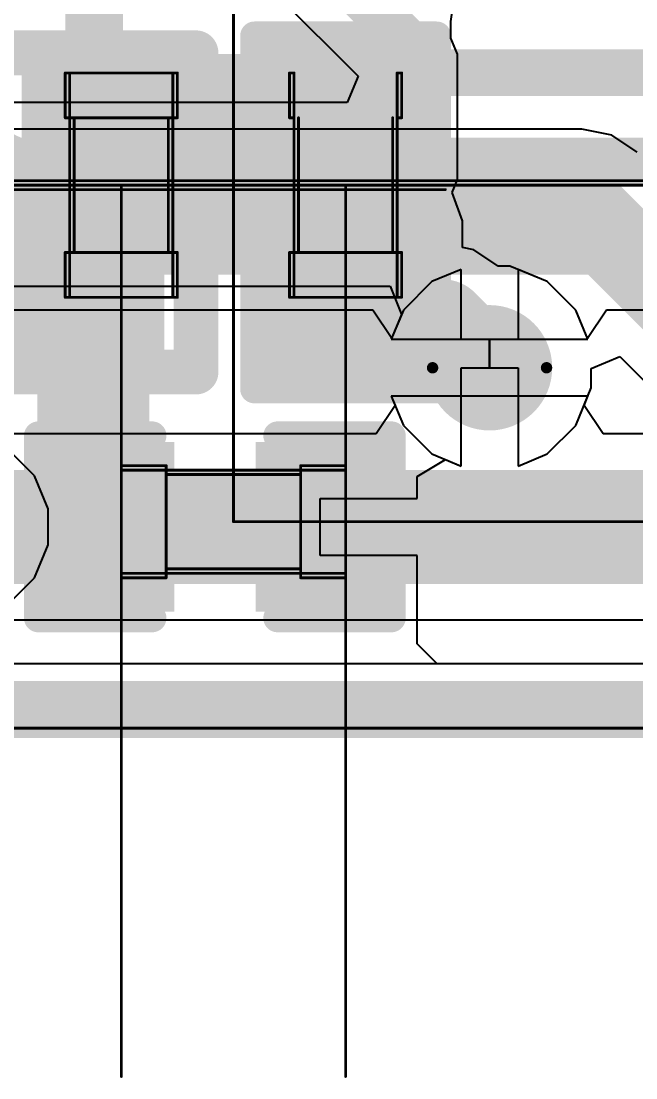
# Model space of a CAD drawing. Header units: inches. Extents: x 0 to 323, y -26 to 38.
# Drawn here: x 17.803 to 20.543, y -1.642 to 3.068 of the extents above; entities that cross this region are included whole.
import ezdxf

# ---------------------------------------------------------------- set-up
doc = ezdxf.new("R2010")
doc.units = ezdxf.units.IN
for name, color, linetype in [('Board Outline', 216, 'Continuous'), ('Bottom Layer', 5, 'Continuous'), ('Bottom Overlay', 54, 'Continuous'), ('Bottom Solder', 6, 'Continuous'), ('Drill Drawing', 1, 'Continuous'), ('GND', 76, 'Continuous'), ('Mechanical 3', 76, 'Continuous'), ('Power', 16, 'Continuous'), ('Top Layer', 1, 'Continuous'), ('Top Overlay', 2, 'Continuous'), ('Top Paste', 8, 'Continuous'), ('Top Solder', 216, 'Continuous'), ('Via Holes', 16, 'Continuous')]:
    doc.layers.add(name, color=color, linetype=linetype)
doc.styles.add('Arial', font='', dxfattribs={"height": 0.2})
doc.styles.get('Arial').set_extended_font_data('Arial')

# ---------------------------------------------------------------- blocks, each defined once
blk = doc.blocks.new('C___0402_12')
at = {"layer": 'Top Layer'}
for points in [[(-0.6985, -0.3175), (-0.6985, 0.3175), (-0.2413, 0.3175), (-0.2413, -0.3175)], [(0.2413, -0.3175), (0.2413, 0.3175), (0.6985, 0.3175), (0.6985, -0.3175)]]:
    blk.add_hatch(color=1, dxfattribs=at).paths.add_polyline_path(points)
at = {"layer": 'Top Paste'}
for points in [[(-0.6985, -0.3175), (-0.6985, 0.3175), (-0.2413, 0.3175), (-0.2413, -0.3175)], [(0.2413, -0.3175), (0.2413, 0.3175), (0.6985, 0.3175), (0.6985, -0.3175)]]:
    blk.add_hatch(color=8, dxfattribs=at).paths.add_polyline_path(points)
at = {"layer": 'Top Solder'}
for points in [[(-0.7585, -0.3775), (-0.7585, 0.3775), (-0.1813, 0.3775), (-0.1813, -0.3775)], [(0.1813, -0.3775), (0.1813, 0.3775), (0.7585, 0.3775), (0.7585, -0.3775)]]:
    blk.add_hatch(color=216, dxfattribs=at).paths.add_polyline_path(points)
at = {"layer": 'Top Overlay', "const_width": 0.127}
for points in [[(-0.7874, -0.4064), (-0.7874, 0.4064)], [(-0.2794, 0.4064), (-0.7874, 0.4064)], [(0.7874, 0.4064), (0.2794, 0.4064)], [(0.7874, -0.4064), (0.7874, 0.4064)], [(-0.2794, -0.4064), (-0.7874, -0.4064)], [(0.7874, -0.4064), (0.2794, -0.4064)]]:
    blk.add_lwpolyline(points, dxfattribs=at)
at = {"layer": 'Top Overlay', "const_width": 0.0635}
for points in [[(-0.8191, 0.4064, 1), (-0.7556, 0.4064, 1)], [(-0.8191, 0.4064, 1), (-0.7556, 0.4064, 1)], [(-0.3111, 0.4064, 1), (-0.2477, 0.4064, 1)], [(0.2477, 0.4064, 1), (0.3111, 0.4064, 1)], [(0.7556, 0.4064, 1), (0.8191, 0.4064, 1)], [(0.7556, 0.4064, 1), (0.8191, 0.4064, 1)], [(-0.8191, -0.4064, 1), (-0.7556, -0.4064, 1)], [(-0.8191, -0.4064, 1), (-0.7556, -0.4064, 1)], [(-0.3111, -0.4064, 1), (-0.2477, -0.4064, 1)], [(0.2477, -0.4064, 1), (0.3111, -0.4064, 1)], [(0.7556, -0.4064, 1), (0.8191, -0.4064, 1)], [(0.7556, -0.4064, 1), (0.8191, -0.4064, 1)]]:
    blk.add_lwpolyline(points, format="xyb", close=True, dxfattribs=at)
blk = doc.blocks.new('IND_0402_26')
at = {"layer": 'Top Layer'}
for points in [[(-0.55, 0.3), (-0.15, 0.3), (-0.15, -0.3), (-0.55, -0.3)], [(0.15, 0.3), (0.55, 0.3), (0.55, -0.3), (0.15, -0.3)]]:
    blk.add_hatch(color=1, dxfattribs=at).paths.add_polyline_path(points)
at = {"layer": 'Top Paste'}
for points in [[(-0.55, 0.3), (-0.15, 0.3), (-0.15, -0.3), (-0.55, -0.3)], [(0.15, 0.3), (0.55, 0.3), (0.55, -0.3), (0.15, -0.3)]]:
    blk.add_hatch(color=8, dxfattribs=at).paths.add_polyline_path(points)
at = {"layer": 'Top Solder'}
for points in [[(-0.55, 0.3), (-0.15, 0.3), (-0.15, -0.3), (-0.55, -0.3)], [(0.15, 0.3), (0.55, 0.3), (0.55, -0.3), (0.15, -0.3)]]:
    blk.add_hatch(color=216, dxfattribs=at).paths.add_polyline_path(points)
at = {"layer": 'Top Overlay', "const_width": 0.2}
for points in [[(-0.3048, 0.4572), (-0.7112, 0.4572)], [(-0.7112, -0.4572), (-0.7112, 0.4572)], [(0.7112, 0.4572), (-0.3048, 0.4572)], [(0.7112, -0.4572), (0.7112, 0.4572)], [(-0.3048, -0.4572), (-0.7112, -0.4572)], [(0.7112, -0.4572), (-0.3048, -0.4572)]]:
    blk.add_lwpolyline(points, dxfattribs=at)
at = {"layer": 'Top Overlay', "const_width": 0.1}
for points in [[(-0.7612, 0.4572, 1), (-0.6612, 0.4572, 1)], [(-0.7612, 0.4572, 1), (-0.6612, 0.4572, 1)], [(-0.3548, 0.4572, 1), (-0.2548, 0.4572, 1)], [(-0.3548, 0.4572, 1), (-0.2548, 0.4572, 1)], [(0.6612, 0.4572, 1), (0.7612, 0.4572, 1)], [(0.6612, 0.4572, 1), (0.7612, 0.4572, 1)], [(-0.7612, -0.4572, 1), (-0.6612, -0.4572, 1)], [(-0.7612, -0.4572, 1), (-0.6612, -0.4572, 1)], [(-0.3548, -0.4572, 1), (-0.2548, -0.4572, 1)], [(-0.3548, -0.4572, 1), (-0.2548, -0.4572, 1)], [(0.6612, -0.4572, 1), (0.7612, -0.4572, 1)], [(0.6612, -0.4572, 1), (0.7612, -0.4572, 1)]]:
    blk.add_lwpolyline(points, format="xyb", close=True, dxfattribs=at)
blk = doc.blocks.new('C___0402_34')
at = {"layer": 'Top Layer'}
for points in [[(-0.6985, -0.3175), (-0.6985, 0.3175), (-0.2413, 0.3175), (-0.2413, -0.3175)], [(0.2413, -0.3175), (0.2413, 0.3175), (0.6985, 0.3175), (0.6985, -0.3175)]]:
    blk.add_hatch(color=1, dxfattribs=at).paths.add_polyline_path(points)
at = {"layer": 'Top Paste'}
for points in [[(-0.6985, -0.3175), (-0.6985, 0.3175), (-0.2413, 0.3175), (-0.2413, -0.3175)], [(0.2413, -0.3175), (0.2413, 0.3175), (0.6985, 0.3175), (0.6985, -0.3175)]]:
    blk.add_hatch(color=8, dxfattribs=at).paths.add_polyline_path(points)
at = {"layer": 'Top Solder'}
for points in [[(-0.7585, -0.3775), (-0.7585, 0.3775), (-0.1813, 0.3775), (-0.1813, -0.3775)], [(0.1813, -0.3775), (0.1813, 0.3775), (0.7585, 0.3775), (0.7585, -0.3775)]]:
    blk.add_hatch(color=216, dxfattribs=at).paths.add_polyline_path(points)
at = {"layer": 'Top Overlay', "const_width": 0.127}
for points in [[(-0.7874, -0.4064), (-0.7874, 0.4064)], [(-0.7874, 0.4064), (-0.2794, 0.4064)], [(0.2794, 0.4064), (0.7874, 0.4064)], [(0.7874, -0.4064), (0.7874, 0.4064)], [(-0.7874, -0.4064), (-0.2794, -0.4064)], [(0.2794, -0.4064), (0.7874, -0.4064)]]:
    blk.add_lwpolyline(points, dxfattribs=at)
at = {"layer": 'Top Overlay', "const_width": 0.0635}
for points in [[(-0.8191, 0.4064, 1), (-0.7556, 0.4064, 1)], [(-0.8191, 0.4064, 1), (-0.7556, 0.4064, 1)], [(-0.3111, 0.4064, 1), (-0.2477, 0.4064, 1)], [(0.2477, 0.4064, 1), (0.3111, 0.4064, 1)], [(0.7556, 0.4064, 1), (0.8191, 0.4064, 1)], [(0.7556, 0.4064, 1), (0.8191, 0.4064, 1)], [(-0.8191, -0.4064, 1), (-0.7556, -0.4064, 1)], [(-0.8191, -0.4064, 1), (-0.7556, -0.4064, 1)], [(-0.3111, -0.4064, 1), (-0.2477, -0.4064, 1)], [(0.2477, -0.4064, 1), (0.3111, -0.4064, 1)], [(0.7556, -0.4064, 1), (0.8191, -0.4064, 1)], [(0.7556, -0.4064, 1), (0.8191, -0.4064, 1)]]:
    blk.add_lwpolyline(points, format="xyb", close=True, dxfattribs=at)

msp = doc.modelspace()

# ---------------------------------------------------------------- hatches: boundary and pattern name
at = {"layer": 'Bottom Layer'}
h = msp.add_hatch(color=5, dxfattribs=at)
edge = h.paths.add_edge_path()
edge.add_arc((19.891, 1.5228), 0.25, 0, 360)
at = {"layer": 'Bottom Solder'}
h = msp.add_hatch(color=6, dxfattribs=at)
edge = h.paths.add_edge_path()
edge.add_arc((19.891, 1.5228), 0.15, 0, 360)
at = {"layer": 'GND'}
h = msp.add_hatch(color=76, dxfattribs=at)
edge = h.paths.add_edge_path()
edge.add_arc((19.891, 1.5228), 0.25, 0, 360)
at = {"layer": 'Power'}
h = msp.add_hatch(color=16, dxfattribs=at)
edge = h.paths.add_edge_path()
edge.add_arc((19.891, 1.5228), 0.25, 0, 360)
at = {"layer": 'Top Layer'}
for points in [[(17.8054, 2.3622), (19.5834, 2.3622), (19.5834, 2.921), (17.8054, 2.921)], [(16.6116, 1.5748), (18.4404, 1.5748), (18.4404, 2.1336), (16.6116, 2.1336)]]:
    msp.add_hatch(color=1, dxfattribs=at).paths.add_polyline_path(points)
h = msp.add_hatch(color=1, dxfattribs=at)
edge = h.paths.add_edge_path()
edge.add_arc((19.891, 1.5228), 0.25, 0, 360)
at = {"layer": 'Top Solder'}
h = msp.add_hatch(color=216, dxfattribs=at)
edge = h.paths.add_edge_path()
edge.add_arc((19.891, 1.5228), 0.15, 0, 360)
at = {"layer": 'Via Holes'}
h = msp.add_hatch(color=7, dxfattribs=at)
edge = h.paths.add_edge_path()
edge.add_arc((19.891, 1.5228), 0.15, 0, 360)

# ---------------------------------------------------------------- linework, layer by layer
at = {"layer": 'Board Outline', "const_width": 0.254}
msp.add_lwpolyline([(0, 0), (38, 0)], dxfattribs=at)
at = {"layer": 'Bottom Layer'}
for p, q in [((20.3022, 2.5857), (11.7676, 2.5857)), ((20.436, 2.5591), (20.3022, 2.5857)), ((20.5494, 2.4833), (20.436, 2.5591)), ((15.7394, 1.8865), (19.4478, 1.8865)), ((19.4478, 1.8865), (19.4985, 1.7595)), ((19.4985, 1.7595), (19.4531, 1.6498)), ((19.4531, 1.6498), (19.891, 1.6498)), ((19.891, 1.6498), (19.891, 1.5228)), ((20.3442, 1.52), (20.4712, 1.5726)), ((20.4712, 1.5726), (21.6506, 0.3932)), ((19.891, 1.5228), (20.018, 1.5228)), ((20.018, 1.5228), (20.018, 1.0849)), ((20.3442, 1.4327), (20.3442, 1.52)), ((20.2752, 1.2661), (20.3442, 1.4327)), ((19.764, 1.3958), (19.4531, 1.3958)), ((19.4531, 1.3958), (19.5068, 1.2661)), ((19.764, 1.0849), (19.764, 1.3958)), ((19.5068, 1.2661), (19.6343, 1.1386)), ((20.1477, 1.1386), (20.2752, 1.2661)), ((17.8615, 1.0418), (17.7483, 1.155)), ((19.6343, 1.1386), (19.764, 1.0849)), ((20.018, 1.0849), (20.1477, 1.1386)), ((17.9228, 0.8939), (17.8615, 1.0418)), ((17.9228, 0.7338), (17.9228, 0.8939)), ((17.8615, 0.5859), (17.9228, 0.7338)), ((17.7483, 0.4727), (17.8615, 0.5859)), ((21.7238, 0.2032), (8.3343, 0.2032))]:
    msp.add_line(p, q, dxfattribs=at)
at = {"layer": 'Bottom Layer', "const_width": 0.381}
for points in [[(11.5341, 2.2361), (20.3022, 2.2361)], [(20.3022, 2.2361), (21.8979, 0.6404)]]:
    msp.add_lwpolyline(points, dxfattribs=at)
at = {"layer": 'Bottom Layer', "const_width": 0.1905}
msp.add_lwpolyline([(20.2069, 2.2361, 1), (20.3974, 2.2361, 1)], format="xyb", close=True, dxfattribs=at)
msp.add_lwpolyline([(20.2069, 2.2361, 1), (20.3974, 2.2361, 1)], format="xyb", close=True, dxfattribs=at)
at = {"layer": 'Drill Drawing'}
for points, const_width in [([(20.145, 1.5228, 1), (19.637, 1.5228, 1)], 0.0508), ([(19.6243, 1.5228, 1), (19.6497, 1.5228, 1)], 0.0254), ([(20.1323, 1.5228, 1), (20.1577, 1.5228, 1)], 0.0254)]:
    msp.add_lwpolyline(points, format="xyb", close=True, dxfattribs=dict(at, const_width=const_width))
at = {"layer": 'GND'}
for p, q in [((19.764, 1.9608), (19.6343, 1.907)), ((19.764, 1.6498), (19.764, 1.9608)), ((20.1477, 1.907), (20.018, 1.9608)), ((20.018, 1.9608), (20.018, 1.6498)), ((19.6343, 1.907), (19.5068, 1.7795)), ((20.2752, 1.7795), (20.1477, 1.907)), ((19.5068, 1.7795), (19.4531, 1.6498)), ((20.3289, 1.6498), (20.2752, 1.7795)), ((19.4531, 1.6498), (19.764, 1.6498)), ((20.018, 1.6498), (20.3289, 1.6498)), ((19.764, 1.3958), (19.4531, 1.3958)), ((19.4531, 1.3958), (19.5068, 1.2661)), ((19.764, 1.0849), (19.764, 1.3958)), ((20.3289, 1.3958), (20.018, 1.3958)), ((20.018, 1.3958), (20.018, 1.0849)), ((20.2752, 1.2661), (20.3289, 1.3958)), ((19.5068, 1.2661), (19.6343, 1.1386)), ((20.1477, 1.1386), (20.2752, 1.2661)), ((17.8615, 1.0418), (17.7483, 1.155)), ((19.6343, 1.1386), (19.764, 1.0849)), ((20.018, 1.0849), (20.1477, 1.1386)), ((17.9228, 0.8939), (17.8615, 1.0418)), ((17.9228, 0.7338), (17.9228, 0.8939)), ((17.8615, 0.5859), (17.9228, 0.7338)), ((17.7483, 0.4727), (17.8615, 0.5859)), ((37.7698, 0.2032), (0.2032, 0.2032))]:
    msp.add_line(p, q, dxfattribs=at)
at = {"layer": 'Mechanical 3', "const_width": 0.0127}
for points in [[(18.7492, 0.8368), (18.7492, 8.7815)], [(18.7492, 0.8368), (18.7492, 8.7815)], [(17.9992, 2.8368), (18.0192, 2.8368)], [(17.9992, 2.6368), (17.9992, 2.8368)], [(18.0192, 1.8368), (18.0192, 2.8368)], [(18.0192, 2.8368), (18.4792, 2.8368)], [(18.4792, 1.8368), (18.4792, 2.8368)], [(18.4792, 2.8368), (18.4992, 2.8368)], [(18.4992, 2.6368), (18.4992, 2.8368)], [(18.9992, 2.8368), (19.0192, 2.8368)], [(18.9992, 2.6368), (18.9992, 2.8368)], [(19.0192, 1.8368), (19.0192, 2.8368)], [(19.4792, 1.8368), (19.4792, 2.8368)], [(19.4792, 2.8368), (19.4992, 2.8368)], [(19.4992, 2.6368), (19.4992, 2.8368)], [(17.9992, 2.6368), (18.0192, 2.6368)], [(18.0192, 2.6368), (18.4792, 2.6368)], [(18.0392, 2.0368), (18.0392, 2.6368)], [(18.4592, 2.0368), (18.4592, 2.6368)], [(18.4792, 2.6368), (18.4992, 2.6368)], [(18.9992, 2.6368), (19.0192, 2.6368)], [(19.0392, 2.0368), (19.0392, 2.6368)], [(19.4592, 2.0368), (19.4592, 2.6368)], [(19.4792, 2.6368), (19.4992, 2.6368)], [(13.9492, 2.3568), (21.8939, 2.3568)], [(13.9492, 2.3568), (21.8939, 2.3568)], [(11.7492, 2.3168), (19.6939, 2.3168)], [(11.7492, 2.3168), (19.6939, 2.3168)], [(12.9492, 2.3368), (20.8939, 2.3368)], [(12.9492, 2.3368), (20.8939, 2.3368)], [(15.2492, 2.3368), (23.1939, 2.3368)], [(15.2492, 2.3368), (23.1939, 2.3368)], [(16.2492, 2.3368), (24.1939, 2.3368)], [(16.2492, 2.3368), (24.1939, 2.3368)], [(17.2492, 2.3368), (25.1939, 2.3368)], [(17.2492, 2.3368), (25.1939, 2.3368)], [(18.2492, -1.6356), (18.2492, 2.3368)], [(18.2492, -1.6356), (18.2492, 2.3368)], [(18.2492, 2.3368), (26.1939, 2.3368)], [(18.2492, 2.3368), (26.1939, 2.3368)], [(19.2492, -1.6356), (19.2492, 2.3368)], [(19.2492, -1.6356), (19.2492, 2.3368)], [(19.2492, 2.3368), (27.1939, 2.3368)], [(19.2492, 2.3368), (27.1939, 2.3368)], [(17.9992, 2.0368), (18.0192, 2.0368)], [(17.9992, 1.8368), (17.9992, 2.0368)], [(18.0192, 2.0368), (18.4792, 2.0368)], [(18.4792, 2.0368), (18.4992, 2.0368)], [(18.4992, 1.8368), (18.4992, 2.0368)], [(18.9992, 2.0368), (19.0192, 2.0368)], [(18.9992, 1.8368), (18.9992, 2.0368)], [(19.0192, 2.0368), (19.4792, 2.0368)], [(19.4792, 2.0368), (19.4992, 2.0368)], [(19.4992, 1.8368), (19.4992, 2.0368)], [(17.9992, 1.8368), (18.0192, 1.8368)], [(18.0192, 1.8368), (18.4792, 1.8368)], [(18.4792, 1.8368), (18.4992, 1.8368)], [(18.9992, 1.8368), (19.0192, 1.8368)], [(19.0192, 1.8368), (19.4792, 1.8368)], [(19.4792, 1.8368), (19.4992, 1.8368)], [(18.2492, 1.0868), (18.4492, 1.0868)], [(18.2492, 1.0668), (18.2492, 1.0868)], [(18.4492, 1.0668), (18.4492, 1.0868)], [(19.0492, 1.0668), (19.0492, 1.0868)], [(19.0492, 1.0868), (19.2492, 1.0868)], [(19.2492, 1.0668), (19.2492, 1.0868)], [(18.2492, 0.6068), (18.2492, 1.0668)], [(18.2492, 1.0668), (19.2492, 1.0668)], [(18.4492, 0.6068), (18.4492, 1.0668)], [(18.4492, 1.0468), (19.0492, 1.0468)], [(19.0492, 0.6068), (19.0492, 1.0668)], [(19.2492, 0.6068), (19.2492, 1.0668)], [(18.7492, 0.8368), (22.7216, 0.8368)], [(18.7492, 0.8368), (22.7216, 0.8368)], [(18.2492, 0.5868), (18.2492, 0.6068)], [(18.2492, 0.6068), (19.2492, 0.6068)], [(18.4492, 0.6268), (19.0492, 0.6268)], [(18.4492, 0.5868), (18.4492, 0.6068)], [(19.0492, 0.5868), (19.0492, 0.6068)], [(19.2492, 0.5868), (19.2492, 0.6068)], [(18.2492, 0.5868), (18.4492, 0.5868)], [(19.0492, 0.5868), (19.2492, 0.5868)], [(1.9992, -0.0832), (35.9992, -0.0832)]]:
    msp.add_lwpolyline(points, dxfattribs=at)
at = {"layer": 'Mechanical 3'}
for points, const_width in [([(17.996, 2.8368, 1), (18.0024, 2.8368, 1)], 0.00635), ([(17.996, 2.8368, 1), (18.0024, 2.8368, 1)], 0.00635), ([(18.016, 2.8368, 1), (18.0224, 2.8368, 1)], 0.00635), ([(18.016, 2.8368, 1), (18.0224, 2.8368, 1)], 0.00635), ([(18.016, 2.8368, 1), (18.0224, 2.8368, 1)], 0.00635), ([(18.476, 2.8368, 1), (18.4824, 2.8368, 1)], 0.00635), ([(18.476, 2.8368, 1), (18.4824, 2.8368, 1)], 0.00635), ([(18.476, 2.8368, 1), (18.4824, 2.8368, 1)], 0.00635), ([(18.496, 2.8368, 1), (18.5024, 2.8368, 1)], 0.00635), ([(18.496, 2.8368, 1), (18.5024, 2.8368, 1)], 0.00635), ([(18.996, 2.8368, 1), (19.0024, 2.8368, 1)], 0.00635), ([(18.996, 2.8368, 1), (19.0024, 2.8368, 1)], 0.00635), ([(19.016, 2.8368, 1), (19.0224, 2.8368, 1)], 0.00635), ([(19.016, 2.8368, 1), (19.0224, 2.8368, 1)], 0.00635), ([(19.476, 2.8368, 1), (19.4824, 2.8368, 1)], 0.00635), ([(19.476, 2.8368, 1), (19.4824, 2.8368, 1)], 0.00635), ([(19.496, 2.8368, 1), (19.5024, 2.8368, 1)], 0.00635), ([(19.496, 2.8368, 1), (19.5024, 2.8368, 1)], 0.00635), ([(17.996, 2.6368, 1), (18.0024, 2.6368, 1)], 0.00635), ([(17.996, 2.6368, 1), (18.0024, 2.6368, 1)], 0.00635), ([(18.016, 2.6368, 1), (18.0224, 2.6368, 1)], 0.00635), ([(18.016, 2.6368, 1), (18.0224, 2.6368, 1)], 0.00635), ([(18.036, 2.6368, 1), (18.0424, 2.6368, 1)], 0.00635), ([(18.456, 2.6368, 1), (18.4624, 2.6368, 1)], 0.00635), ([(18.476, 2.6368, 1), (18.4824, 2.6368, 1)], 0.00635), ([(18.476, 2.6368, 1), (18.4824, 2.6368, 1)], 0.00635), ([(18.496, 2.6368, 1), (18.5024, 2.6368, 1)], 0.00635), ([(18.496, 2.6368, 1), (18.5024, 2.6368, 1)], 0.00635), ([(18.996, 2.6368, 1), (19.0024, 2.6368, 1)], 0.00635), ([(18.996, 2.6368, 1), (19.0024, 2.6368, 1)], 0.00635), ([(19.016, 2.6368, 1), (19.0224, 2.6368, 1)], 0.00635), ([(19.036, 2.6368, 1), (19.0424, 2.6368, 1)], 0.00635), ([(19.456, 2.6368, 1), (19.4624, 2.6368, 1)], 0.00635), ([(19.476, 2.6368, 1), (19.4824, 2.6368, 1)], 0.00635), ([(19.496, 2.6368, 1), (19.5024, 2.6368, 1)], 0.00635), ([(19.496, 2.6368, 1), (19.5024, 2.6368, 1)], 0.00635), ([(18.246, 2.3368, 1), (18.2524, 2.3368, 1)], 0.00635), ([(18.246, 2.3368, 1), (18.2524, 2.3368, 1)], 0.00635), ([(18.246, 2.3368, 1), (18.2524, 2.3368, 1)], 0.00635), ([(18.246, 2.3368, 1), (18.2524, 2.3368, 1)], 0.00635), ([(18.2524, 2.3368, 1), (18.246, 2.3368, 1)], 0.00635), ([(18.2524, 2.3368, 1), (18.246, 2.3368, 1)], 0.00635), ([(18.2444, 2.3368, 1), (18.2476, 2.3368, 1)], 0.00317), ([(18.2444, 2.3368, 1), (18.2476, 2.3368, 1)], 0.00317), ([(18.2508, 2.3368, 1), (18.254, 2.3368, 1)], 0.00317), ([(18.2508, 2.3368, 1), (18.254, 2.3368, 1)], 0.00317), ([(19.246, 2.3368, 1), (19.2524, 2.3368, 1)], 0.00635), ([(19.246, 2.3368, 1), (19.2524, 2.3368, 1)], 0.00635), ([(19.246, 2.3368, 1), (19.2524, 2.3368, 1)], 0.00635), ([(19.246, 2.3368, 1), (19.2524, 2.3368, 1)], 0.00635), ([(19.2524, 2.3368, 1), (19.246, 2.3368, 1)], 0.00635), ([(19.2524, 2.3368, 1), (19.246, 2.3368, 1)], 0.00635), ([(19.2444, 2.3368, 1), (19.2476, 2.3368, 1)], 0.00317), ([(19.2444, 2.3368, 1), (19.2476, 2.3368, 1)], 0.00317), ([(19.2508, 2.3368, 1), (19.254, 2.3368, 1)], 0.00317), ([(19.2508, 2.3368, 1), (19.254, 2.3368, 1)], 0.00317), ([(19.6907, 2.3168, 1), (19.6971, 2.3168, 1)], 0.00635), ([(19.6907, 2.3168, 1), (19.6971, 2.3168, 1)], 0.00635), ([(17.996, 2.0368, 1), (18.0024, 2.0368, 1)], 0.00635), ([(17.996, 2.0368, 1), (18.0024, 2.0368, 1)], 0.00635), ([(18.016, 2.0368, 1), (18.0224, 2.0368, 1)], 0.00635), ([(18.016, 2.0368, 1), (18.0224, 2.0368, 1)], 0.00635), ([(18.036, 2.0368, 1), (18.0424, 2.0368, 1)], 0.00635), ([(18.456, 2.0368, 1), (18.4624, 2.0368, 1)], 0.00635), ([(18.476, 2.0368, 1), (18.4824, 2.0368, 1)], 0.00635), ([(18.476, 2.0368, 1), (18.4824, 2.0368, 1)], 0.00635), ([(18.496, 2.0368, 1), (18.5024, 2.0368, 1)], 0.00635), ([(18.496, 2.0368, 1), (18.5024, 2.0368, 1)], 0.00635), ([(18.996, 2.0368, 1), (19.0024, 2.0368, 1)], 0.00635), ([(18.996, 2.0368, 1), (19.0024, 2.0368, 1)], 0.00635), ([(19.016, 2.0368, 1), (19.0224, 2.0368, 1)], 0.00635), ([(19.016, 2.0368, 1), (19.0224, 2.0368, 1)], 0.00635), ([(19.036, 2.0368, 1), (19.0424, 2.0368, 1)], 0.00635), ([(19.456, 2.0368, 1), (19.4624, 2.0368, 1)], 0.00635), ([(19.476, 2.0368, 1), (19.4824, 2.0368, 1)], 0.00635), ([(19.476, 2.0368, 1), (19.4824, 2.0368, 1)], 0.00635), ([(19.496, 2.0368, 1), (19.5024, 2.0368, 1)], 0.00635), ([(19.496, 2.0368, 1), (19.5024, 2.0368, 1)], 0.00635), ([(17.996, 1.8368, 1), (18.0024, 1.8368, 1)], 0.00635), ([(17.996, 1.8368, 1), (18.0024, 1.8368, 1)], 0.00635), ([(18.016, 1.8368, 1), (18.0224, 1.8368, 1)], 0.00635), ([(18.016, 1.8368, 1), (18.0224, 1.8368, 1)], 0.00635), ([(18.016, 1.8368, 1), (18.0224, 1.8368, 1)], 0.00635), ([(18.476, 1.8368, 1), (18.4824, 1.8368, 1)], 0.00635), ([(18.476, 1.8368, 1), (18.4824, 1.8368, 1)], 0.00635), ([(18.476, 1.8368, 1), (18.4824, 1.8368, 1)], 0.00635), ([(18.496, 1.8368, 1), (18.5024, 1.8368, 1)], 0.00635), ([(18.496, 1.8368, 1), (18.5024, 1.8368, 1)], 0.00635), ([(18.996, 1.8368, 1), (19.0024, 1.8368, 1)], 0.00635), ([(18.996, 1.8368, 1), (19.0024, 1.8368, 1)], 0.00635), ([(19.016, 1.8368, 1), (19.0224, 1.8368, 1)], 0.00635), ([(19.016, 1.8368, 1), (19.0224, 1.8368, 1)], 0.00635), ([(19.016, 1.8368, 1), (19.0224, 1.8368, 1)], 0.00635), ([(19.476, 1.8368, 1), (19.4824, 1.8368, 1)], 0.00635), ([(19.476, 1.8368, 1), (19.4824, 1.8368, 1)], 0.00635), ([(19.476, 1.8368, 1), (19.4824, 1.8368, 1)], 0.00635), ([(19.496, 1.8368, 1), (19.5024, 1.8368, 1)], 0.00635), ([(19.496, 1.8368, 1), (19.5024, 1.8368, 1)], 0.00635), ([(18.246, 1.0868, 1), (18.2524, 1.0868, 1)], 0.00635), ([(18.246, 1.0868, 1), (18.2524, 1.0868, 1)], 0.00635), ([(18.446, 1.0868, 1), (18.4524, 1.0868, 1)], 0.00635), ([(18.446, 1.0868, 1), (18.4524, 1.0868, 1)], 0.00635), ([(19.046, 1.0868, 1), (19.0524, 1.0868, 1)], 0.00635), ([(19.046, 1.0868, 1), (19.0524, 1.0868, 1)], 0.00635), ([(19.246, 1.0868, 1), (19.2524, 1.0868, 1)], 0.00635), ([(19.246, 1.0868, 1), (19.2524, 1.0868, 1)], 0.00635), ([(18.246, 1.0668, 1), (18.2524, 1.0668, 1)], 0.00635), ([(18.246, 1.0668, 1), (18.2524, 1.0668, 1)], 0.00635), ([(18.246, 1.0668, 1), (18.2524, 1.0668, 1)], 0.00635), ([(18.446, 1.0668, 1), (18.4524, 1.0668, 1)], 0.00635), ([(18.446, 1.0668, 1), (18.4524, 1.0668, 1)], 0.00635), ([(18.446, 1.0468, 1), (18.4524, 1.0468, 1)], 0.00635), ([(19.046, 1.0668, 1), (19.0524, 1.0668, 1)], 0.00635), ([(19.046, 1.0668, 1), (19.0524, 1.0668, 1)], 0.00635), ([(19.046, 1.0468, 1), (19.0524, 1.0468, 1)], 0.00635), ([(19.246, 1.0668, 1), (19.2524, 1.0668, 1)], 0.00635), ([(19.246, 1.0668, 1), (19.2524, 1.0668, 1)], 0.00635), ([(19.246, 1.0668, 1), (19.2524, 1.0668, 1)], 0.00635), ([(18.746, 0.8368, 1), (18.7524, 0.8368, 1)], 0.00635), ([(18.746, 0.8368, 1), (18.7524, 0.8368, 1)], 0.00635), ([(18.746, 0.8368, 1), (18.7524, 0.8368, 1)], 0.00635), ([(18.746, 0.8368, 1), (18.7524, 0.8368, 1)], 0.00635), ([(18.7524, 0.8368, 1), (18.746, 0.8368, 1)], 0.00635), ([(18.7524, 0.8368, 1), (18.746, 0.8368, 1)], 0.00635), ([(18.7444, 0.8368, 1), (18.7476, 0.8368, 1)], 0.00317), ([(18.7444, 0.8368, 1), (18.7476, 0.8368, 1)], 0.00317), ([(18.7508, 0.8368, 1), (18.754, 0.8368, 1)], 0.00317), ([(18.7508, 0.8368, 1), (18.754, 0.8368, 1)], 0.00317), ([(18.246, 0.6068, 1), (18.2524, 0.6068, 1)], 0.00635), ([(18.246, 0.6068, 1), (18.2524, 0.6068, 1)], 0.00635), ([(18.246, 0.6068, 1), (18.2524, 0.6068, 1)], 0.00635), ([(18.446, 0.6268, 1), (18.4524, 0.6268, 1)], 0.00635), ([(18.446, 0.6068, 1), (18.4524, 0.6068, 1)], 0.00635), ([(18.446, 0.6068, 1), (18.4524, 0.6068, 1)], 0.00635), ([(19.046, 0.6268, 1), (19.0524, 0.6268, 1)], 0.00635), ([(19.046, 0.6068, 1), (19.0524, 0.6068, 1)], 0.00635), ([(19.046, 0.6068, 1), (19.0524, 0.6068, 1)], 0.00635), ([(19.246, 0.6068, 1), (19.2524, 0.6068, 1)], 0.00635), ([(19.246, 0.6068, 1), (19.2524, 0.6068, 1)], 0.00635), ([(19.246, 0.6068, 1), (19.2524, 0.6068, 1)], 0.00635), ([(18.246, 0.5868, 1), (18.2524, 0.5868, 1)], 0.00635), ([(18.246, 0.5868, 1), (18.2524, 0.5868, 1)], 0.00635), ([(18.446, 0.5868, 1), (18.4524, 0.5868, 1)], 0.00635), ([(18.446, 0.5868, 1), (18.4524, 0.5868, 1)], 0.00635), ([(19.046, 0.5868, 1), (19.0524, 0.5868, 1)], 0.00635), ([(19.046, 0.5868, 1), (19.0524, 0.5868, 1)], 0.00635), ([(19.246, 0.5868, 1), (19.2524, 0.5868, 1)], 0.00635), ([(19.246, 0.5868, 1), (19.2524, 0.5868, 1)], 0.00635), ([(18.246, -1.6356, 1), (18.2524, -1.6356, 1)], 0.00635), ([(18.246, -1.6356, 1), (18.2524, -1.6356, 1)], 0.00635), ([(19.246, -1.6356, 1), (19.2524, -1.6356, 1)], 0.00635), ([(19.246, -1.6356, 1), (19.2524, -1.6356, 1)], 0.00635)]:
    msp.add_lwpolyline(points, format="xyb", close=True, dxfattribs=dict(at, const_width=const_width))
at = {"layer": 'Power'}
for p, q in [((18.9489, 3.179), (19.3052, 2.8227)), ((19.3052, 2.8227), (19.2566, 2.7054)), ((19.2566, 2.7054), (11.9174, 2.7054)), ((15.8283, 1.781), (19.37, 1.781)), ((19.37, 1.781), (19.4548, 1.654)), ((20.3272, 1.654), (20.4121, 1.781)), ((20.4121, 1.781), (23.4173, 1.781)), ((19.4548, 1.654), (19.4531, 1.6498)), ((19.4531, 1.6498), (20.3289, 1.6498)), ((20.3289, 1.6498), (20.3272, 1.654)), ((20.3289, 1.3958), (19.4531, 1.3958)), ((19.4531, 1.3958), (19.4699, 1.3552)), ((20.3121, 1.3552), (20.3289, 1.3958)), ((19.4699, 1.3552), (19.3851, 1.2282)), ((20.397, 1.2282), (20.3121, 1.3552)), ((19.3851, 1.2282), (17.5804, 1.2282)), ((28.601, 1.2282), (20.397, 1.2282)), ((17.5204, 0.3995), (28.7726, 0.3995)), ((37.7698, 0.2032), (0.2032, 0.2032))]:
    msp.add_line(p, q, dxfattribs=at)
for points, const_width in [([(18.9164, 3.5814), (19.6598, 2.838)], 0.2083), ([(19.6598, 2.838), (27.1378, 2.838)], 0.2083), ([(17.5409, 2.4438), (24.9005, 2.4438)], 0.2083), ([(11.9965, 2.0426), (23.5257, 2.0426)], 0.2083), ([(17.5204, 0.8138), (28.7726, 0.8138)], 0.508)]:
    msp.add_lwpolyline(points, dxfattribs=dict(at, const_width=const_width))
at = {"layer": 'Power', "const_width": 0.1041}
msp.add_lwpolyline([(19.6077, 2.838, 1), (19.7118, 2.838, 1)], format="xyb", close=True, dxfattribs=at)
msp.add_lwpolyline([(19.6077, 2.838, 1), (19.7118, 2.838, 1)], format="xyb", close=True, dxfattribs=at)
at = {"layer": 'Top Layer'}
for p, q in [((19.7191, 3.0661), (19.7357, 3.1863)), ((19.7191, 2.9917), (19.7191, 3.0661)), ((19.7191, 3.0661), (19.7191, 3.0661)), ((19.7484, 2.921), (19.7191, 2.9917)), ((19.7484, 2.3622), (19.7484, 2.921)), ((19.7243, 2.3041), (19.7484, 2.3622)), ((19.7699, 2.1771), (19.7243, 2.3041)), ((19.7699, 2.0589), (19.7699, 2.1771)), ((19.8211, 2.0487), (19.7699, 2.0589)), ((19.9298, 1.976), (19.8211, 2.0487)), ((19.9812, 1.976), (19.9298, 1.976)), ((20.1477, 1.907), (19.9812, 1.976)), ((20.2752, 1.7795), (20.1477, 1.907)), ((20.3289, 1.6498), (20.2752, 1.7795)), ((19.891, 1.5228), (19.891, 1.6498)), ((19.891, 1.6498), (20.3289, 1.6498)), ((19.764, 1.0849), (19.764, 1.5228)), ((19.764, 1.5228), (19.891, 1.5228)), ((20.3289, 1.3958), (20.018, 1.3958)), ((20.018, 1.3958), (20.018, 1.0849)), ((20.2752, 1.2661), (20.3289, 1.3958)), ((20.1477, 1.1386), (20.2752, 1.2661)), ((20.018, 1.0849), (20.1477, 1.1386)), ((19.5681, 1.0389), (19.6951, 1.1134)), ((19.6951, 1.1134), (19.764, 1.0849)), ((19.5681, 0.9408), (19.5681, 1.0389)), ((19.1363, 0.6868), (19.1363, 0.9408)), ((19.1363, 0.9408), (19.5681, 0.9408)), ((19.5681, 0.6868), (19.1363, 0.6868)), ((19.5681, 0.3302), (19.5681, 0.6868)), ((19.5681, 0.2931), (19.5681, 0.3302)), ((19.6576, 0.2032), (19.5681, 0.2931)), ((37.7698, 0.2032), (19.6576, 0.2032))]:
    msp.add_line(p, q, dxfattribs=at)
for points, const_width in [([(18.1249, 2.6779), (18.1249, 3.5814)], 0.25), ([(18.1321, 2.6779), (18.3245, 2.6779)], 0.4), ([(18.3245, 2.6779), (18.3317, 2.6851)], 0.4), ([(18.1249, 0.9743), (18.1249, 1.8652)], 0.5), ([(19.2492, 1.7453), (19.2778, 1.7167)], 0.4), ([(19.2778, 1.7167), (19.6836, 1.7167)], 0.4), ([(19.6836, 1.7167), (19.8775, 1.5228)], 0.4), ([(19.8775, 1.5228), (19.891, 1.5228)], 0.4), ([(18.1249, 0.9743), (18.1965, 0.9027)], 0.4), ([(18.1965, 0.8138), (18.1965, 0.9027)], 0.4), ([(17.5204, 0.8138), (18.1965, 0.8138)], 0.4)]:
    msp.add_lwpolyline(points, dxfattribs=dict(at, const_width=const_width))
for points, const_width in [([(18.0321, 2.6779, 1), (18.2321, 2.6779, 1)], 0.2), ([(18.2245, 2.6779, 1), (18.4245, 2.6779, 1)], 0.2), ([(18.2245, 2.6779, 1), (18.4245, 2.6779, 1)], 0.2), ([(18.2317, 2.6851, 1), (18.4317, 2.6851, 1)], 0.2), ([(18.0624, 2.6779, 1), (18.1874, 2.6779, 1)], 0.125), ([(17.9999, 1.8652, 1), (18.2499, 1.8652, 1)], 0.25), ([(19.1492, 1.7453, 1), (19.3492, 1.7453, 1)], 0.2), ([(19.1778, 1.7167, 1), (19.3778, 1.7167, 1)], 0.2), ([(19.1778, 1.7167, 1), (19.3778, 1.7167, 1)], 0.2), ([(19.5836, 1.7167, 1), (19.7836, 1.7167, 1)], 0.2), ([(19.5836, 1.7167, 1), (19.7836, 1.7167, 1)], 0.2), ([(19.7775, 1.5228, 1), (19.9775, 1.5228, 1)], 0.2), ([(19.7775, 1.5228, 1), (19.9775, 1.5228, 1)], 0.2), ([(19.791, 1.5228, 1), (19.991, 1.5228, 1)], 0.2), ([(17.9999, 0.9743, 1), (18.2499, 0.9743, 1)], 0.25), ([(18.0249, 0.9743, 1), (18.2249, 0.9743, 1)], 0.2), ([(18.0965, 0.9027, 1), (18.2965, 0.9027, 1)], 0.2), ([(18.0965, 0.9027, 1), (18.2965, 0.9027, 1)], 0.2), ([(18.0965, 0.8138, 1), (18.2965, 0.8138, 1)], 0.2), ([(18.0965, 0.8138, 1), (18.2965, 0.8138, 1)], 0.2)]:
    msp.add_lwpolyline(points, format="xyb", close=True, dxfattribs=dict(at, const_width=const_width))

# ---------------------------------------------------------------- block references
at = {"rotation": 270}
for name, p in [('C___0402_12', (19.2492, 2.2152)), ('IND_0402_26', (18.1249, 2.2152))]:
    msp.add_blockref(name, p, dxfattribs=at)
msp.add_blockref('C___0402_34', (18.6664, 0.8138))

# ---------------------------------------------------------------- texts
at = {"layer": 'Bottom Overlay', "style": 'Arial', "text_generation_flag": 2}
msp.add_text('U1', height=0.9, dxfattribs=at).set_placement((18.3544, 2.4457))

doc.saveas('drawing.dxf')
